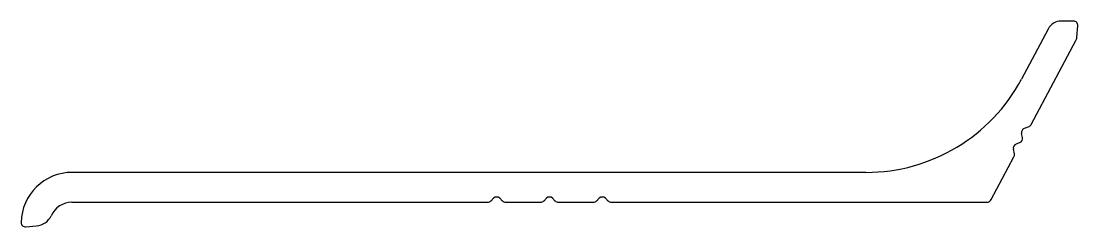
# Model space of a CAD drawing. Extents: x 1857.1 to 1917.1, y 2051.9 to 2063.6.
import ezdxf

# ---------------------------------------------------------------- set-up
doc = ezdxf.new("R2010")
doc.units = 0
doc.layers.get('0').update_dxf_attribs({"linetype": 'CONTINUOUS'})

msp = doc.modelspace()

# ---------------------------------------------------------------- linework, layer by layer
for p, q in [((1916.887, 2063.61), (1916.199, 2063.61)), ((1915.449, 2063.159), (1913.936, 2060.315)), ((1917.079, 2062.69), (1917.136, 2063.338)), ((1914.484, 2057.724), (1917.023, 2062.499)), ((1914.356, 2057.609), (1914.095, 2057.505)), ((1913.992, 2056.993), (1913.943, 2057.22)), ((1913.533, 2056.062), (1913.474, 2056.337)), ((1913.841, 2056.708), (1913.625, 2056.622)), ((1912.222, 2053.469), (1913.51, 2055.891)), ((1905.107, 2055.01), (1860.037, 2055.01)), ((1860.024, 2053.31), (1883.63, 2053.31)), ((1883.807, 2053.383), (1883.96, 2053.537)), ((1884.314, 2053.537), (1884.467, 2053.383)), ((1884.644, 2053.31), (1886.63, 2053.31)), ((1886.807, 2053.383), (1886.96, 2053.537)), ((1887.314, 2053.537), (1887.467, 2053.383)), ((1887.644, 2053.31), (1889.63, 2053.31)), ((1889.807, 2053.383), (1889.96, 2053.537)), ((1890.314, 2053.537), (1890.467, 2053.383)), ((1890.644, 2053.31), (1911.957, 2053.31)), ((1857.409, 2051.912), (1858.017, 2051.965))]:
    msp.add_line(p, q)
for centre, radius, start, end in [((1916.199, 2062.76), 0.85, 90, 152), ((1916.887, 2063.36), 0.25, 355, 90), ((1916.581, 2062.734), 0.5, 332, 355), ((1905.107, 2065.01), 10, 270, 332), ((1914.187, 2057.273), 0.25, 111.75802, 192.24198), ((1914.263, 2057.841), 0.25, 291.75802, 332), ((1913.748, 2056.94), 0.25, 291.75802, 12.24198), ((1913.718, 2056.39), 0.25, 111.75802, 192.24198), ((1913.289, 2056.009), 0.25, 332, 12.24198), ((1860.037, 2052.11), 2.9, 90, 178.8973), ((1860.024, 2052.01), 1.3, 90, 155.56732), ((1883.63, 2053.56), 0.25, 270, 315), ((1884.137, 2053.36), 0.25, 45, 135), ((1884.644, 2053.56), 0.25, 225, 270), ((1886.63, 2053.56), 0.25, 270, 315), ((1887.137, 2053.36), 0.25, 45, 135), ((1887.644, 2053.56), 0.25, 225, 270), ((1889.63, 2053.56), 0.25, 270, 315), ((1890.137, 2053.36), 0.25, 45, 135), ((1890.644, 2053.56), 0.25, 225, 270), ((1911.957, 2053.61), 0.3, 270, 332), ((1857.388, 2052.161), 0.25, 178.8973, 275), ((1857.93, 2052.961), 1, 275, 335.56732)]:
    msp.add_arc(centre, radius, start, end)

doc.saveas('drawing.dxf')
